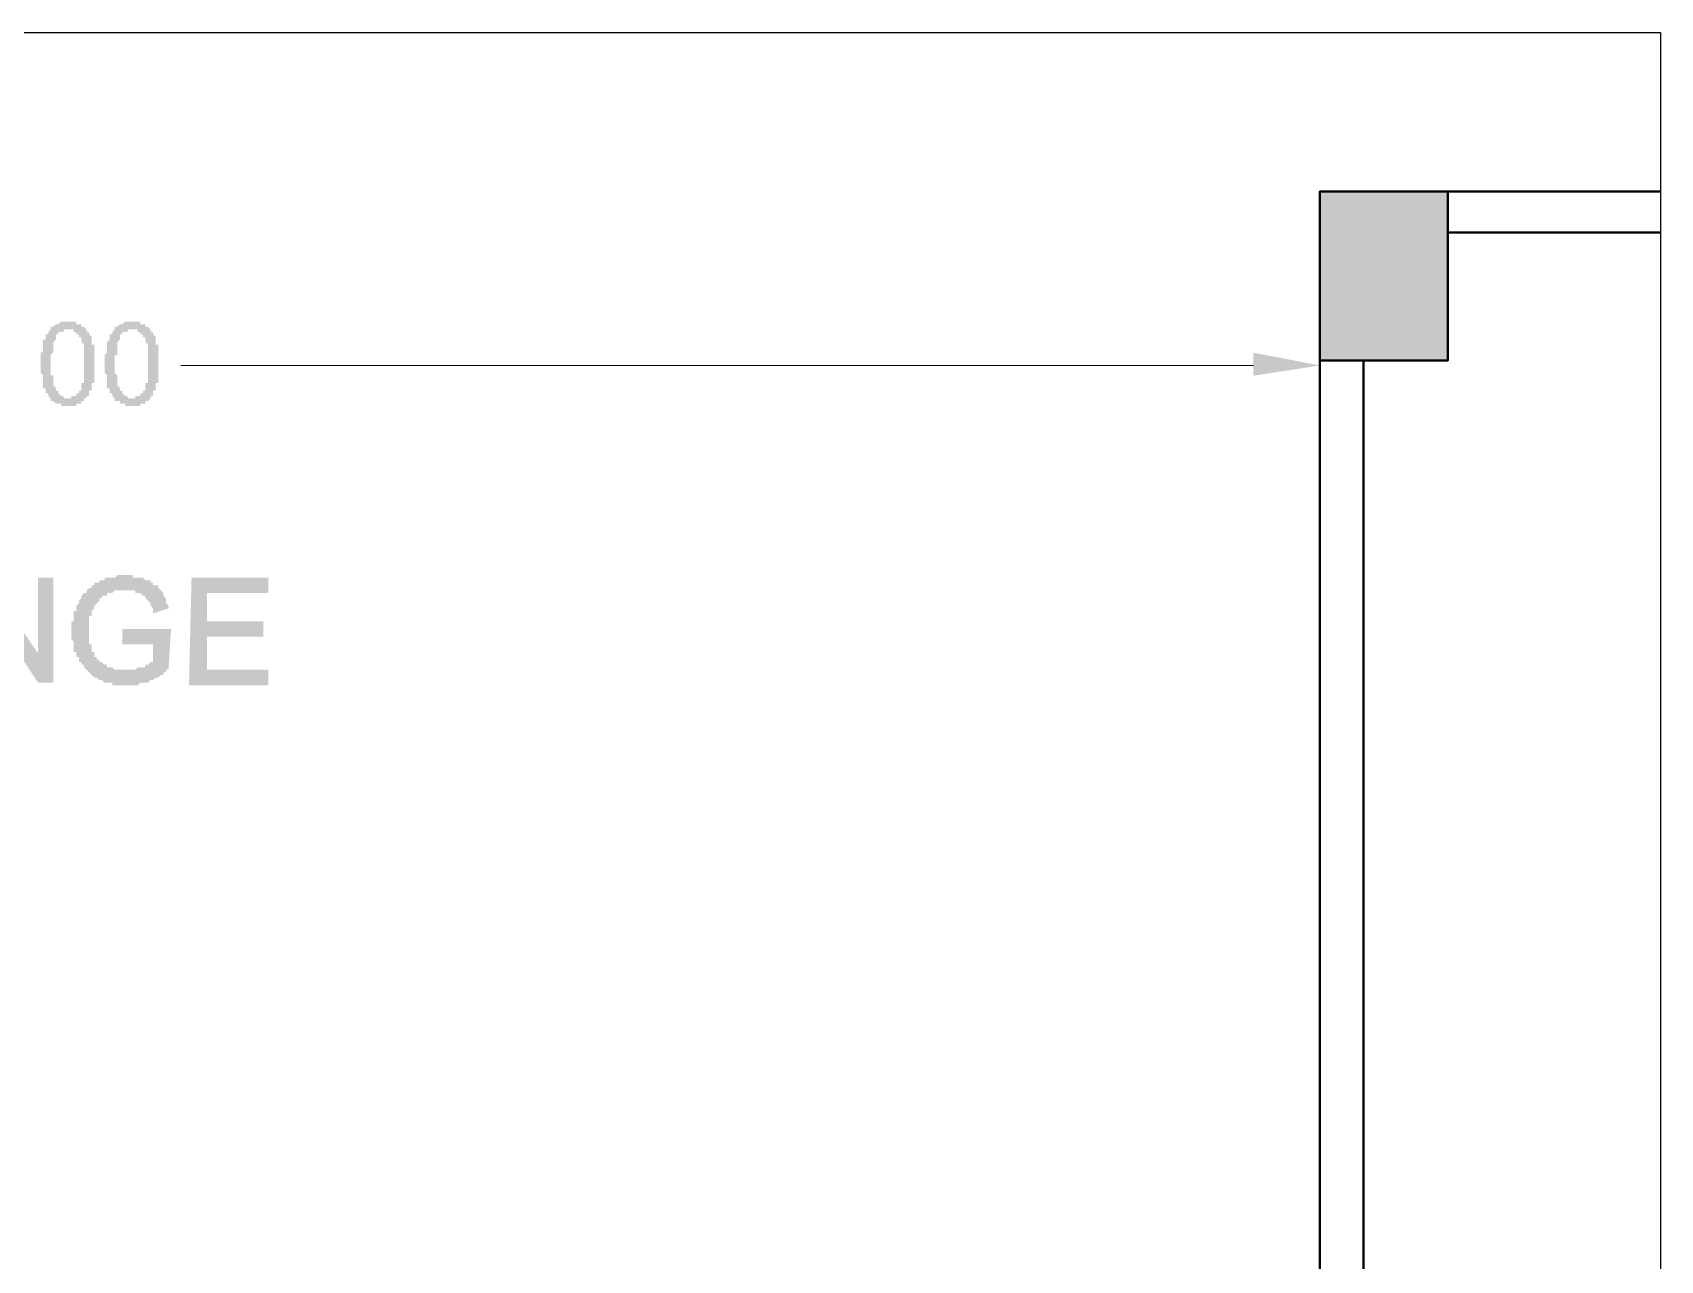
# Model space of a CAD drawing. Header units: inches. Extents: x -11 to 213, y -78 to 40.
# Drawn here: x 64.592 to 68.438, y 19.648 to 22.549 of the extents above; entities that cross this region are included whole.
import ezdxf

# ---------------------------------------------------------------- set-up
doc = ezdxf.new("R2010")
doc.units = ezdxf.units.IN
doc.header["$MEASUREMENT"] = 0
doc.layers.add('PDF_0', color=7, linetype='Continuous')

msp = doc.modelspace()

# ---------------------------------------------------------------- hatches: boundary and pattern name
at = {"layer": 'PDF_0'}
h = msp.add_hatch(color=256, dxfattribs=at)
h.paths.add_polyline_path([(64.67779, 21.8659), (64.67779, 21.8659), (64.68384, 21.8659), (64.68384, 21.8659), (64.68384, 21.8659), (64.68989, 21.8659), (64.68989, 21.8659), (64.68989, 21.8659), (64.69594, 21.8659), (64.69594, 21.8659), (64.69594, 21.85986), (64.70198, 21.85986), (64.70198, 21.85986), (64.70198, 21.85986), (64.70198, 21.85986), (64.70803, 21.85986), (64.70803, 21.85986), (64.70803, 21.85381), (64.71408, 21.85381), (64.71408, 21.85381), (64.71408, 21.85381), (64.71408, 21.85381), (64.72013, 21.84776), (64.72013, 21.84776), (64.72013, 21.84776), (64.72013, 21.84776), (64.72013, 21.84171), (64.72618, 21.84171), (64.72618, 21.84171), (64.72618, 21.83567), (64.72618, 21.83567), (64.72618, 21.83567), (64.73222, 21.82962), (64.73222, 21.82962), (64.73222, 21.82962), (64.73222, 21.82357), (64.73222, 21.82357), (64.73222, 21.81752), (64.73222, 21.81752), (64.73222, 21.81147), (64.73827, 21.81147), (64.73827, 21.81147), (64.73827, 21.80543), (64.73827, 21.80543), (64.73827, 21.79938), (64.73827, 21.79938), (64.73827, 21.79333), (64.73827, 21.79333), (64.73827, 21.78728), (64.73827, 21.78728), (64.73827, 21.78123), (64.73827, 21.77519), (64.73827, 21.77519), (64.73827, 21.76914), (64.73827, 21.76914), (64.73827, 21.76914), (64.73827, 21.76309), (64.73827, 21.75704), (64.73827, 21.75704), (64.73827, 21.751), (64.73827, 21.751), (64.73827, 21.74495), (64.73827, 21.74495), (64.73827, 21.7389), (64.73827, 21.7389), (64.73827, 21.73285), (64.73827, 21.73285), (64.73827, 21.7268), (64.73827, 21.7268), (64.73827, 21.72076), (64.73827, 21.72076), (64.73222, 21.72076), (64.73222, 21.71471), (64.73222, 21.71471), (64.73222, 21.70866), (64.73222, 21.70866), (64.73222, 21.70866), (64.73222, 21.70261), (64.73222, 21.70261), (64.72618, 21.70261), (64.72618, 21.69656), (64.72618, 21.69656), (64.72618, 21.69656), (64.72618, 21.69052), (64.72618, 21.69052), (64.72013, 21.69052), (64.72013, 21.68447), (64.72013, 21.68447), (64.71408, 21.68447), (64.71408, 21.67842), (64.71408, 21.67842), (64.71408, 21.67842), (64.70803, 21.67842), (64.70803, 21.67237), (64.70198, 21.67237), (64.70198, 21.67237), (64.70198, 21.67237), (64.69594, 21.67237), (64.69594, 21.67237), (64.69594, 21.66632), (64.68989, 21.66632), (64.68989, 21.66632), (64.68384, 21.66632), (64.68384, 21.66632), (64.67779, 21.66632), (64.67779, 21.66632), (64.67779, 21.66632), (64.67174, 21.66632), (64.67174, 21.66632), (64.67174, 21.66632), (64.6657, 21.66632), (64.6657, 21.66632), (64.6657, 21.66632), (64.65965, 21.66632), (64.65965, 21.66632), (64.65965, 21.67237), (64.6536, 21.67237), (64.6536, 21.67237), (64.6536, 21.67237), (64.64755, 21.67237), (64.64755, 21.67237), (64.64755, 21.67237), (64.6415, 21.67842), (64.6415, 21.67842), (64.6415, 21.67842), (64.6415, 21.67842), (64.63546, 21.67842), (64.63546, 21.68447), (64.63546, 21.68447), (64.63546, 21.68447), (64.63546, 21.68447), (64.62941, 21.69052), (64.62941, 21.69052), (64.62941, 21.69052), (64.62941, 21.69656), (64.62941, 21.69656), (64.62336, 21.69656), (64.62336, 21.70261), (64.62336, 21.70261), (64.62336, 21.70261), (64.62336, 21.70866), (64.62336, 21.70866), (64.61731, 21.70866), (64.61731, 21.71471), (64.61731, 21.71471), (64.61731, 21.72076), (64.61731, 21.72076), (64.61731, 21.7268), (64.61731, 21.7268), (64.61731, 21.73285), (64.61731, 21.73285), (64.61731, 21.73285), (64.61731, 21.7389), (64.61127, 21.74495), (64.61127, 21.74495), (64.61127, 21.751), (64.61127, 21.751), (64.61127, 21.75704), (64.61127, 21.75704), (64.61127, 21.76309), (64.61127, 21.76914), (64.61127, 21.76914), (64.61127, 21.76914), (64.61127, 21.77519), (64.61127, 21.77519), (64.61127, 21.78123), (64.61127, 21.78123), (64.61127, 21.78728), (64.61127, 21.78728), (64.61127, 21.79333), (64.61731, 21.79333), (64.61731, 21.79938), (64.61731, 21.79938), (64.61731, 21.80543), (64.61731, 21.80543), (64.61731, 21.81147), (64.61731, 21.81147), (64.61731, 21.81147), (64.61731, 21.81752), (64.61731, 21.81752), (64.61731, 21.82357), (64.62336, 21.82357), (64.62336, 21.82357), (64.62336, 21.82962), (64.62336, 21.82962), (64.62336, 21.82962), (64.62336, 21.83567), (64.62336, 21.83567), (64.62941, 21.83567), (64.62941, 21.84171), (64.62941, 21.84171), (64.62941, 21.84171), (64.63546, 21.84776), (64.63546, 21.84776), (64.63546, 21.84776), (64.63546, 21.85381), (64.6415, 21.85381), (64.6415, 21.85381), (64.6415, 21.85381), (64.64755, 21.85986), (64.64755, 21.85986), (64.64755, 21.85986), (64.6536, 21.85986), (64.6536, 21.85986), (64.65965, 21.8659), (64.65965, 21.8659), (64.65965, 21.8659), (64.6657, 21.8659), (64.6657, 21.8659), (64.67174, 21.8659), (64.67174, 21.8659), (64.67779, 21.8659), (64.67779, 21.8659)], flags=0)
h.paths.add_polyline_path([(64.67779, 21.68447), (64.67779, 21.68447), (64.68384, 21.68447), (64.68384, 21.68447), (64.68384, 21.69052), (64.68989, 21.69052), (64.68989, 21.69052), (64.69594, 21.69052), (64.69594, 21.69052), (64.69594, 21.69656), (64.70198, 21.69656), (64.70198, 21.69656), (64.70198, 21.70261), (64.70198, 21.70261), (64.70803, 21.70261), (64.70803, 21.70261), (64.70803, 21.70866), (64.70803, 21.70866), (64.70803, 21.70866), (64.70803, 21.71471), (64.70803, 21.71471), (64.70803, 21.71471), (64.70803, 21.72076), (64.71408, 21.72076), (64.71408, 21.72076), (64.71408, 21.7268), (64.71408, 21.7268), (64.71408, 21.73285), (64.71408, 21.73285), (64.71408, 21.7389), (64.71408, 21.7389), (64.71408, 21.74495), (64.71408, 21.74495), (64.71408, 21.751), (64.71408, 21.751), (64.71408, 21.75704), (64.71408, 21.75704), (64.71408, 21.76309), (64.71408, 21.76914), (64.71408, 21.76914), (64.71408, 21.77519), (64.71408, 21.77519), (64.71408, 21.78123), (64.71408, 21.78123), (64.71408, 21.78728), (64.71408, 21.78728), (64.71408, 21.79333), (64.71408, 21.79333), (64.71408, 21.79938), (64.71408, 21.79938), (64.71408, 21.79938), (64.71408, 21.80543), (64.71408, 21.80543), (64.71408, 21.81147), (64.71408, 21.81147), (64.71408, 21.81147), (64.71408, 21.81147), (64.70803, 21.81752), (64.70803, 21.81752), (64.70803, 21.82357), (64.70803, 21.82357), (64.70803, 21.82962), (64.70198, 21.82962), (64.70198, 21.82962), (64.70198, 21.83567), (64.70198, 21.83567), (64.70198, 21.83567), (64.69594, 21.83567), (64.69594, 21.84171), (64.69594, 21.84171), (64.68989, 21.84171), (64.68989, 21.84171), (64.68989, 21.84776), (64.68384, 21.84776), (64.68384, 21.84776), (64.67779, 21.84776), (64.67779, 21.84776), (64.67174, 21.84776), (64.67174, 21.84776), (64.6657, 21.84776), (64.6657, 21.84776), (64.6657, 21.84171), (64.65965, 21.84171), (64.65965, 21.84171), (64.65965, 21.84171), (64.6536, 21.84171), (64.6536, 21.83567), (64.6536, 21.83567), (64.64755, 21.83567), (64.64755, 21.82962), (64.64755, 21.82962), (64.64755, 21.82962), (64.64755, 21.82357), (64.64755, 21.82357), (64.64755, 21.82357), (64.6415, 21.81752), (64.6415, 21.81752), (64.6415, 21.81752), (64.6415, 21.81147), (64.6415, 21.81147), (64.6415, 21.81147), (64.6415, 21.80543), (64.6415, 21.80543), (64.6415, 21.79938), (64.6415, 21.79938), (64.6415, 21.79333), (64.6415, 21.79333), (64.63546, 21.78728), (64.63546, 21.78728), (64.63546, 21.78123), (64.63546, 21.78123), (64.63546, 21.77519), (64.63546, 21.77519), (64.63546, 21.76914), (64.63546, 21.76914), (64.63546, 21.76309), (64.63546, 21.75704), (64.63546, 21.75704), (64.63546, 21.751), (64.63546, 21.751), (64.63546, 21.74495), (64.63546, 21.74495), (64.63546, 21.7389), (64.6415, 21.7389), (64.6415, 21.7389), (64.6415, 21.73285), (64.6415, 21.73285), (64.6415, 21.7268), (64.6415, 21.7268), (64.6415, 21.7268), (64.6415, 21.72076), (64.6415, 21.72076), (64.6415, 21.72076), (64.6415, 21.71471), (64.6415, 21.71471), (64.64755, 21.70866), (64.64755, 21.70866), (64.64755, 21.70866), (64.64755, 21.70261), (64.64755, 21.70261), (64.6536, 21.70261), (64.6536, 21.69656), (64.6536, 21.69656), (64.6536, 21.69656), (64.65965, 21.69052), (64.65965, 21.69052), (64.65965, 21.69052), (64.6657, 21.69052), (64.6657, 21.69052), (64.6657, 21.68447), (64.67174, 21.68447), (64.67174, 21.68447), (64.67779, 21.68447)], flags=0)
h = msp.add_hatch(color=256, dxfattribs=at)
h.paths.add_polyline_path([(64.829, 21.8659), (64.829, 21.8659), (64.83504, 21.8659), (64.83504, 21.8659), (64.83504, 21.8659), (64.84109, 21.8659), (64.84109, 21.8659), (64.84109, 21.8659), (64.84714, 21.8659), (64.84714, 21.8659), (64.84714, 21.85986), (64.85319, 21.85986), (64.85319, 21.85986), (64.85319, 21.85986), (64.85923, 21.85986), (64.85923, 21.85986), (64.85923, 21.85986), (64.85923, 21.85381), (64.86528, 21.85381), (64.86528, 21.85381), (64.86528, 21.85381), (64.86528, 21.85381), (64.87133, 21.84776), (64.87133, 21.84776), (64.87133, 21.84776), (64.87133, 21.84776), (64.87133, 21.84171), (64.87738, 21.84171), (64.87738, 21.84171), (64.87738, 21.83567), (64.87738, 21.83567), (64.87738, 21.83567), (64.88343, 21.82962), (64.88343, 21.82962), (64.88343, 21.82962), (64.88343, 21.82357), (64.88343, 21.82357), (64.88343, 21.81752), (64.88343, 21.81752), (64.88343, 21.81147), (64.88947, 21.81147), (64.88947, 21.81147), (64.88947, 21.80543), (64.88947, 21.80543), (64.88947, 21.79938), (64.88947, 21.79938), (64.88947, 21.79333), (64.88947, 21.79333), (64.88947, 21.78728), (64.88947, 21.78728), (64.88947, 21.78123), (64.88947, 21.77519), (64.88947, 21.77519), (64.88947, 21.76914), (64.88947, 21.76914), (64.88947, 21.76914), (64.88947, 21.76309), (64.88947, 21.75704), (64.88947, 21.75704), (64.88947, 21.751), (64.88947, 21.751), (64.88947, 21.74495), (64.88947, 21.74495), (64.88947, 21.7389), (64.88947, 21.7389), (64.88947, 21.73285), (64.88947, 21.73285), (64.88947, 21.7268), (64.88947, 21.7268), (64.88947, 21.72076), (64.88947, 21.72076), (64.88343, 21.72076), (64.88343, 21.71471), (64.88343, 21.71471), (64.88343, 21.70866), (64.88343, 21.70866), (64.88343, 21.70866), (64.88343, 21.70261), (64.88343, 21.70261), (64.87738, 21.70261), (64.87738, 21.69656), (64.87738, 21.69656), (64.87738, 21.69656), (64.87738, 21.69052), (64.87738, 21.69052), (64.87133, 21.69052), (64.87133, 21.68447), (64.87133, 21.68447), (64.87133, 21.68447), (64.86528, 21.67842), (64.86528, 21.67842), (64.86528, 21.67842), (64.85923, 21.67842), (64.85923, 21.67237), (64.85923, 21.67237), (64.85319, 21.67237), (64.85319, 21.67237), (64.84714, 21.67237), (64.84714, 21.67237), (64.84714, 21.66632), (64.84109, 21.66632), (64.84109, 21.66632), (64.83504, 21.66632), (64.83504, 21.66632), (64.829, 21.66632), (64.829, 21.66632), (64.829, 21.66632), (64.82295, 21.66632), (64.82295, 21.66632), (64.82295, 21.66632), (64.8169, 21.66632), (64.8169, 21.66632), (64.8169, 21.66632), (64.81085, 21.66632), (64.81085, 21.66632), (64.81085, 21.67237), (64.8048, 21.67237), (64.8048, 21.67237), (64.8048, 21.67237), (64.79876, 21.67237), (64.79876, 21.67237), (64.79876, 21.67237), (64.79876, 21.67842), (64.79271, 21.67842), (64.79271, 21.67842), (64.79271, 21.67842), (64.78666, 21.67842), (64.78666, 21.68447), (64.78666, 21.68447), (64.78666, 21.68447), (64.78666, 21.68447), (64.78061, 21.69052), (64.78061, 21.69052), (64.78061, 21.69052), (64.78061, 21.69656), (64.78061, 21.69656), (64.77456, 21.69656), (64.77456, 21.70261), (64.77456, 21.70261), (64.77456, 21.70261), (64.77456, 21.70866), (64.77456, 21.70866), (64.76852, 21.70866), (64.76852, 21.71471), (64.76852, 21.71471), (64.76852, 21.72076), (64.76852, 21.72076), (64.76852, 21.7268), (64.76852, 21.7268), (64.76852, 21.73285), (64.76852, 21.73285), (64.76852, 21.73285), (64.76852, 21.7389), (64.76247, 21.74495), (64.76247, 21.74495), (64.76247, 21.751), (64.76247, 21.751), (64.76247, 21.75704), (64.76247, 21.75704), (64.76247, 21.76309), (64.76247, 21.76914), (64.76247, 21.76914), (64.76247, 21.76914), (64.76247, 21.77519), (64.76247, 21.77519), (64.76247, 21.78123), (64.76247, 21.78123), (64.76247, 21.78728), (64.76247, 21.78728), (64.76852, 21.79333), (64.76852, 21.79333), (64.76852, 21.79938), (64.76852, 21.79938), (64.76852, 21.80543), (64.76852, 21.80543), (64.76852, 21.81147), (64.76852, 21.81147), (64.76852, 21.81147), (64.76852, 21.81752), (64.76852, 21.81752), (64.77456, 21.82357), (64.77456, 21.82357), (64.77456, 21.82357), (64.77456, 21.82962), (64.77456, 21.82962), (64.77456, 21.82962), (64.77456, 21.83567), (64.78061, 21.83567), (64.78061, 21.83567), (64.78061, 21.84171), (64.78061, 21.84171), (64.78061, 21.84171), (64.78666, 21.84776), (64.78666, 21.84776), (64.78666, 21.84776), (64.78666, 21.85381), (64.79271, 21.85381), (64.79271, 21.85381), (64.79271, 21.85381), (64.79876, 21.85986), (64.79876, 21.85986), (64.8048, 21.85986), (64.8048, 21.85986), (64.8048, 21.85986), (64.81085, 21.8659), (64.81085, 21.8659), (64.8169, 21.8659), (64.8169, 21.8659), (64.8169, 21.8659), (64.82295, 21.8659), (64.82295, 21.8659), (64.829, 21.8659), (64.829, 21.8659)], flags=0)
h.paths.add_polyline_path([(64.829, 21.68447), (64.829, 21.68447), (64.83504, 21.68447), (64.83504, 21.68447), (64.83504, 21.69052), (64.84109, 21.69052), (64.84109, 21.69052), (64.84714, 21.69052), (64.84714, 21.69052), (64.84714, 21.69656), (64.85319, 21.69656), (64.85319, 21.69656), (64.85319, 21.70261), (64.85319, 21.70261), (64.85923, 21.70261), (64.85923, 21.70261), (64.85923, 21.70866), (64.85923, 21.70866), (64.85923, 21.70866), (64.85923, 21.71471), (64.85923, 21.71471), (64.85923, 21.71471), (64.85923, 21.72076), (64.86528, 21.72076), (64.86528, 21.72076), (64.86528, 21.7268), (64.86528, 21.7268), (64.86528, 21.73285), (64.86528, 21.73285), (64.86528, 21.7389), (64.86528, 21.7389), (64.86528, 21.74495), (64.86528, 21.74495), (64.86528, 21.751), (64.86528, 21.751), (64.86528, 21.75704), (64.86528, 21.75704), (64.86528, 21.76309), (64.86528, 21.76914), (64.86528, 21.76914), (64.86528, 21.77519), (64.86528, 21.77519), (64.86528, 21.78123), (64.86528, 21.78123), (64.86528, 21.78728), (64.86528, 21.78728), (64.86528, 21.79333), (64.86528, 21.79333), (64.86528, 21.79938), (64.86528, 21.79938), (64.86528, 21.79938), (64.86528, 21.80543), (64.86528, 21.80543), (64.86528, 21.81147), (64.86528, 21.81147), (64.86528, 21.81147), (64.86528, 21.81147), (64.85923, 21.81752), (64.85923, 21.81752), (64.85923, 21.82357), (64.85923, 21.82357), (64.85923, 21.82962), (64.85923, 21.82962), (64.85319, 21.82962), (64.85319, 21.83567), (64.85319, 21.83567), (64.85319, 21.83567), (64.84714, 21.83567), (64.84714, 21.84171), (64.84714, 21.84171), (64.84109, 21.84171), (64.84109, 21.84171), (64.84109, 21.84776), (64.83504, 21.84776), (64.83504, 21.84776), (64.829, 21.84776), (64.829, 21.84776), (64.82295, 21.84776), (64.82295, 21.84776), (64.8169, 21.84776), (64.8169, 21.84776), (64.8169, 21.84171), (64.81085, 21.84171), (64.81085, 21.84171), (64.81085, 21.84171), (64.8048, 21.84171), (64.8048, 21.83567), (64.8048, 21.83567), (64.79876, 21.83567), (64.79876, 21.82962), (64.79876, 21.82962), (64.79876, 21.82962), (64.79876, 21.82357), (64.79876, 21.82357), (64.79876, 21.82357), (64.79271, 21.81752), (64.79271, 21.81752), (64.79271, 21.81752), (64.79271, 21.81147), (64.79271, 21.81147), (64.79271, 21.81147), (64.79271, 21.80543), (64.79271, 21.80543), (64.79271, 21.79938), (64.79271, 21.79938), (64.79271, 21.79333), (64.79271, 21.79333), (64.79271, 21.78728), (64.78666, 21.78728), (64.78666, 21.78123), (64.78666, 21.78123), (64.78666, 21.77519), (64.78666, 21.77519), (64.78666, 21.76914), (64.78666, 21.76914), (64.78666, 21.76309), (64.78666, 21.75704), (64.78666, 21.75704), (64.78666, 21.751), (64.78666, 21.751), (64.78666, 21.74495), (64.78666, 21.74495), (64.79271, 21.7389), (64.79271, 21.7389), (64.79271, 21.7389), (64.79271, 21.73285), (64.79271, 21.73285), (64.79271, 21.7268), (64.79271, 21.7268), (64.79271, 21.7268), (64.79271, 21.72076), (64.79271, 21.72076), (64.79271, 21.72076), (64.79271, 21.71471), (64.79271, 21.71471), (64.79876, 21.70866), (64.79876, 21.70866), (64.79876, 21.70866), (64.79876, 21.70261), (64.79876, 21.70261), (64.8048, 21.70261), (64.8048, 21.69656), (64.8048, 21.69656), (64.8048, 21.69656), (64.81085, 21.69052), (64.81085, 21.69052), (64.81085, 21.69052), (64.8169, 21.69052), (64.8169, 21.69052), (64.8169, 21.68447), (64.82295, 21.68447), (64.82295, 21.68447), (64.829, 21.68447)], flags=0)
for points in [[(64.6415, 21.01312), (64.60521, 21.01312), (64.47821, 21.20665), (64.48426, 21.20665), (64.47821, 21.01312), (64.44192, 21.01312), (64.44797, 21.26108), (64.48426, 21.26108), (64.61126, 21.0736), (64.60521, 21.0736), (64.60521, 21.26108), (64.6415, 21.26108)], [(64.91367, 21.04336), (64.91367, 21.04336), (64.90762, 21.04336), (64.90762, 21.03731), (64.90762, 21.03731), (64.90157, 21.03731), (64.90157, 21.03126), (64.89552, 21.03126), (64.89552, 21.03126), (64.88948, 21.02522), (64.88948, 21.02522), (64.88343, 21.02522), (64.88343, 21.02522), (64.87738, 21.01917), (64.87738, 21.01917), (64.87133, 21.01917), (64.87133, 21.01917), (64.86529, 21.01312), (64.85924, 21.01312), (64.85924, 21.01312), (64.85319, 21.01312), (64.85319, 21.01312), (64.84714, 21.01312), (64.84714, 21.01312), (64.84109, 21.00707), (64.84109, 21.00707), (64.83505, 21.00707), (64.83505, 21.00707), (64.829, 21.00707), (64.829, 21.00707), (64.82295, 21.00707), (64.82295, 21.00707), (64.8169, 21.00707), (64.81085, 21.00707), (64.81085, 21.00707), (64.81085, 21.00707), (64.80481, 21.00707), (64.79876, 21.00707), (64.79876, 21.00707), (64.79271, 21.00707), (64.79271, 21.00707), (64.78666, 21.00707), (64.78062, 21.00707), (64.78062, 21.01312), (64.77457, 21.01312), (64.77457, 21.01312), (64.76852, 21.01312), (64.76852, 21.01312), (64.76247, 21.01312), (64.76247, 21.01312), (64.75642, 21.01917), (64.75642, 21.01917), (64.75038, 21.01917), (64.75038, 21.01917), (64.74433, 21.02522), (64.74433, 21.02522), (64.73828, 21.02522), (64.73828, 21.02522), (64.73223, 21.03126), (64.73223, 21.03126), (64.73223, 21.03126), (64.72618, 21.03731), (64.72618, 21.03731), (64.72014, 21.04336), (64.72014, 21.04336), (64.72014, 21.04336), (64.72014, 21.04336), (64.71409, 21.04941), (64.71409, 21.04941), (64.71409, 21.05546), (64.70804, 21.05546), (64.70804, 21.05546), (64.70804, 21.0615), (64.70199, 21.0615), (64.70199, 21.06755), (64.70199, 21.06755), (64.70199, 21.0736), (64.69594, 21.0736), (64.69594, 21.07965), (64.69594, 21.07965), (64.69594, 21.0857), (64.6899, 21.0857), (64.6899, 21.09174), (64.6899, 21.09174), (64.6899, 21.09779), (64.6899, 21.09779), (64.6899, 21.10384), (64.6899, 21.10384), (64.6899, 21.10989), (64.68385, 21.11593), (64.68385, 21.11593), (64.68385, 21.12198), (64.68385, 21.12198), (64.68385, 21.12803), (64.68385, 21.13408), (64.68385, 21.13408), (64.68385, 21.13408), (64.68385, 21.14013), (64.68385, 21.14617), (64.68385, 21.14617), (64.68385, 21.15222), (64.68385, 21.15222), (64.68385, 21.15827), (64.6899, 21.15827), (64.6899, 21.16432), (64.6899, 21.17037), (64.6899, 21.17037), (64.6899, 21.17641), (64.6899, 21.17641), (64.6899, 21.18246), (64.69594, 21.18246), (64.69594, 21.18851), (64.69594, 21.18851), (64.69594, 21.19456), (64.69594, 21.19456), (64.70199, 21.2006), (64.70199, 21.2006), (64.70199, 21.20665), (64.70199, 21.20665), (64.70804, 21.2127), (64.70804, 21.2127), (64.70804, 21.21875), (64.70804, 21.21875), (64.71409, 21.2248), (64.71409, 21.2248), (64.72014, 21.2248), (64.72014, 21.23084), (64.72014, 21.23084), (64.72618, 21.23689), (64.72618, 21.23689), (64.73223, 21.23689), (64.73223, 21.24294), (64.73223, 21.24294), (64.73828, 21.24294), (64.73828, 21.24899), (64.74433, 21.24899), (64.74433, 21.24899), (64.75038, 21.24899), (64.75038, 21.25504), (64.75642, 21.25504), (64.75642, 21.25504), (64.76247, 21.25504), (64.76247, 21.26108), (64.76852, 21.26108), (64.76852, 21.26108), (64.77457, 21.26108), (64.77457, 21.26108), (64.78062, 21.26108), (64.78062, 21.26108), (64.78666, 21.26108), (64.79271, 21.26713), (64.79271, 21.26713), (64.79876, 21.26713), (64.79876, 21.26713), (64.80481, 21.26713), (64.81085, 21.26713), (64.81085, 21.26713), (64.8169, 21.26713), (64.8169, 21.26713), (64.82295, 21.26713), (64.829, 21.26713), (64.829, 21.26108), (64.83505, 21.26108), (64.84109, 21.26108), (64.84109, 21.26108), (64.84714, 21.26108), (64.84714, 21.26108), (64.85319, 21.26108), (64.85319, 21.26108), (64.85924, 21.25504), (64.85924, 21.25504), (64.86529, 21.25504), (64.86529, 21.25504), (64.87133, 21.25504), (64.87133, 21.24899), (64.87738, 21.24899), (64.87738, 21.24899), (64.87738, 21.24294), (64.88343, 21.24294), (64.88343, 21.24294), (64.88948, 21.24294), (64.88948, 21.23689), (64.88948, 21.23689), (64.89552, 21.23084), (64.89552, 21.23084), (64.89552, 21.23084), (64.90157, 21.2248), (64.90157, 21.2248), (64.90157, 21.21875), (64.90157, 21.21875), (64.90762, 21.2127), (64.90762, 21.2127), (64.90762, 21.20665), (64.90762, 21.2006), (64.90762, 21.2006), (64.91367, 21.19456), (64.91367, 21.19456), (64.91367, 21.18851), (64.91367, 21.18851), (64.87738, 21.17641), (64.87738, 21.18246), (64.87738, 21.18246), (64.87738, 21.18851), (64.87133, 21.19456), (64.87133, 21.19456), (64.87133, 21.2006), (64.87133, 21.2006), (64.86529, 21.20665), (64.86529, 21.20665), (64.86529, 21.20665), (64.85924, 21.2127), (64.85924, 21.2127), (64.85924, 21.21875), (64.85319, 21.21875), (64.85319, 21.21875), (64.85319, 21.21875), (64.84714, 21.2248), (64.84714, 21.2248), (64.84109, 21.2248), (64.84109, 21.2248), (64.83505, 21.2248), (64.83505, 21.23084), (64.829, 21.23084), (64.82295, 21.23084), (64.82295, 21.23084), (64.8169, 21.23084), (64.8169, 21.23084), (64.81085, 21.23084), (64.80481, 21.23084), (64.80481, 21.23084), (64.79876, 21.23084), (64.79876, 21.23084), (64.79271, 21.23084), (64.78666, 21.23084), (64.78666, 21.23084), (64.78062, 21.2248), (64.78062, 21.2248), (64.77457, 21.2248), (64.77457, 21.2248), (64.76852, 21.2248), (64.76852, 21.21875), (64.76247, 21.21875), (64.76247, 21.21875), (64.75642, 21.21875), (64.75642, 21.2127), (64.75642, 21.2127), (64.75038, 21.2127), (64.75038, 21.20665), (64.75038, 21.20665), (64.75038, 21.20665), (64.74433, 21.2006), (64.74433, 21.2006), (64.74433, 21.2006), (64.73828, 21.19456), (64.73828, 21.19456), (64.73828, 21.18851), (64.73828, 21.18851), (64.73223, 21.18246), (64.73223, 21.18246), (64.73223, 21.17641), (64.73223, 21.17641), (64.73223, 21.17037), (64.72618, 21.17037), (64.72618, 21.16432), (64.72618, 21.16432), (64.72618, 21.15827), (64.72618, 21.15222), (64.72618, 21.15222), (64.72618, 21.14617), (64.72618, 21.14617), (64.72618, 21.14013), (64.72618, 21.14013), (64.72618, 21.13408), (64.72618, 21.12803), (64.72618, 21.12803), (64.72618, 21.12198), (64.72618, 21.11593), (64.72618, 21.11593), (64.72618, 21.10989), (64.72618, 21.10989), (64.72618, 21.10384), (64.73223, 21.10384), (64.73223, 21.09779), (64.73223, 21.09779), (64.73223, 21.09174), (64.73223, 21.09174), (64.73223, 21.0857), (64.73828, 21.0857), (64.73828, 21.07965), (64.73828, 21.07965), (64.73828, 21.0736), (64.74433, 21.0736), (64.74433, 21.0736), (64.74433, 21.06755), (64.75038, 21.06755), (64.75038, 21.0615), (64.75642, 21.0615), (64.75642, 21.0615), (64.76247, 21.05546), (64.76247, 21.05546), (64.76852, 21.05546), (64.76852, 21.05546), (64.76852, 21.04941), (64.77457, 21.04941), (64.77457, 21.04941), (64.78062, 21.04941), (64.78062, 21.04941), (64.78666, 21.04336), (64.78666, 21.04336), (64.79271, 21.04336), (64.79271, 21.04336), (64.79876, 21.04336), (64.80481, 21.04336), (64.80481, 21.04336), (64.81085, 21.04336), (64.81085, 21.04336), (64.8169, 21.04336), (64.8169, 21.04336), (64.82295, 21.04336), (64.82295, 21.04336), (64.829, 21.04336), (64.829, 21.04336), (64.83505, 21.04336), (64.83505, 21.04336), (64.84109, 21.04941), (64.84109, 21.04941), (64.84714, 21.04941), (64.85319, 21.04941), (64.85319, 21.04941), (64.85924, 21.04941), (64.85924, 21.05546), (64.86529, 21.05546), (64.86529, 21.05546), (64.87133, 21.0615), (64.87133, 21.0615), (64.87738, 21.0615), (64.87738, 21.06755), (64.87738, 21.06755), (64.87738, 21.10384), (64.80481, 21.10384), (64.80481, 21.14013), (64.91972, 21.14013)], [(65.14954, 21.00707), (64.96206, 21.00707), (64.96811, 21.26108), (65.14954, 21.26108), (65.14954, 21.22479), (65.0044, 21.22479), (65.0044, 21.15827), (65.13745, 21.15827), (65.13745, 21.12198), (65.0044, 21.12198), (65.0044, 21.04336), (65.14954, 21.04336)]]:
    msp.add_hatch(color=256, dxfattribs=at).paths.add_polyline_path(points)

# ---------------------------------------------------------------- linework, layer by layer
msp.add_lwpolyline([(60.24937, 22.54875), (68.43831, 22.54875), (68.43831, 15.02495), (60.24937, 15.02495)], close=True)
at = {"layer": 'PDF_0', "lineweight": 40}
for points in [[(64.68258, 19.57295), (67.63394, 19.57295), (67.63394, 22.17354), (68.43831, 22.17354)], [(67.93633, 22.07677), (68.43831, 22.07677)], [(67.73675, 21.77438), (67.73675, 17.07518)]]:
    msp.add_lwpolyline(points, dxfattribs=at)
msp.add_lwpolyline([(67.63394, 21.77438), (67.93633, 21.77438), (67.93633, 22.17354), (67.63394, 22.17354)], close=True, dxfattribs=at)
at = {"layer": 'PDF_0', "lineweight": 5}
for points in [[(67.47669, 21.76228), (64.94263, 21.76228)], [(67.63394, 21.69576), (67.63394, 21.63528)]]:
    msp.add_lwpolyline(points, dxfattribs=at)
at = {"layer": 'PDF_0', "color": 9, "true_color": 0x00007f}
for points in [[(67.93633, 22.17354), (67.63394, 22.17354), (67.93633, 21.77438)], [(67.63394, 22.17354), (67.93633, 21.77438), (67.63394, 21.77438)]]:
    msp.add_solid(points, dxfattribs=at)
at = {"layer": 'PDF_0'}
msp.add_solid([(67.47669, 21.79252), (67.47669, 21.73809), (67.63394, 21.76228)], dxfattribs=at)

doc.saveas('drawing.dxf')
